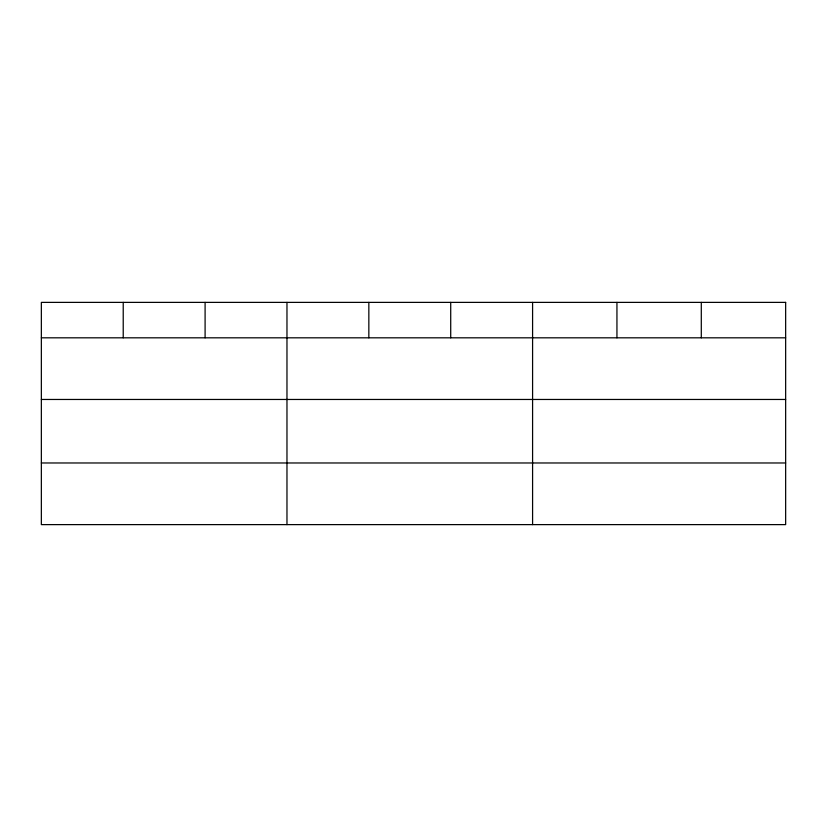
<?xml version="1.0" encoding="UTF-8"?>
<svg xmlns="http://www.w3.org/2000/svg" width="827" height="827" viewBox="0 0 827 827"><rect width="100%" height="100%" fill="white"/><g stroke="black" fill="none" stroke-linecap="round" stroke-linejoin="round"><path stroke-width="1.24" d="M41.35 337.819L785.65 337.819M41.35 399.462L785.65 399.462M41.35 462.975L785.65 462.975M701.296 302.382L701.296 337.819M616.942 302.382L616.942 337.819M532.588 302.382L532.588 524.618M450.715 302.382L450.715 337.819M368.842 302.382L368.842 337.819M286.969 302.382L286.969 524.618M205.096 302.382L205.096 337.819M123.223 302.382L123.223 337.819M785.65 302.382L41.35 302.382L41.35 524.618L785.65 524.618L785.65 302.382"/></g></svg>
